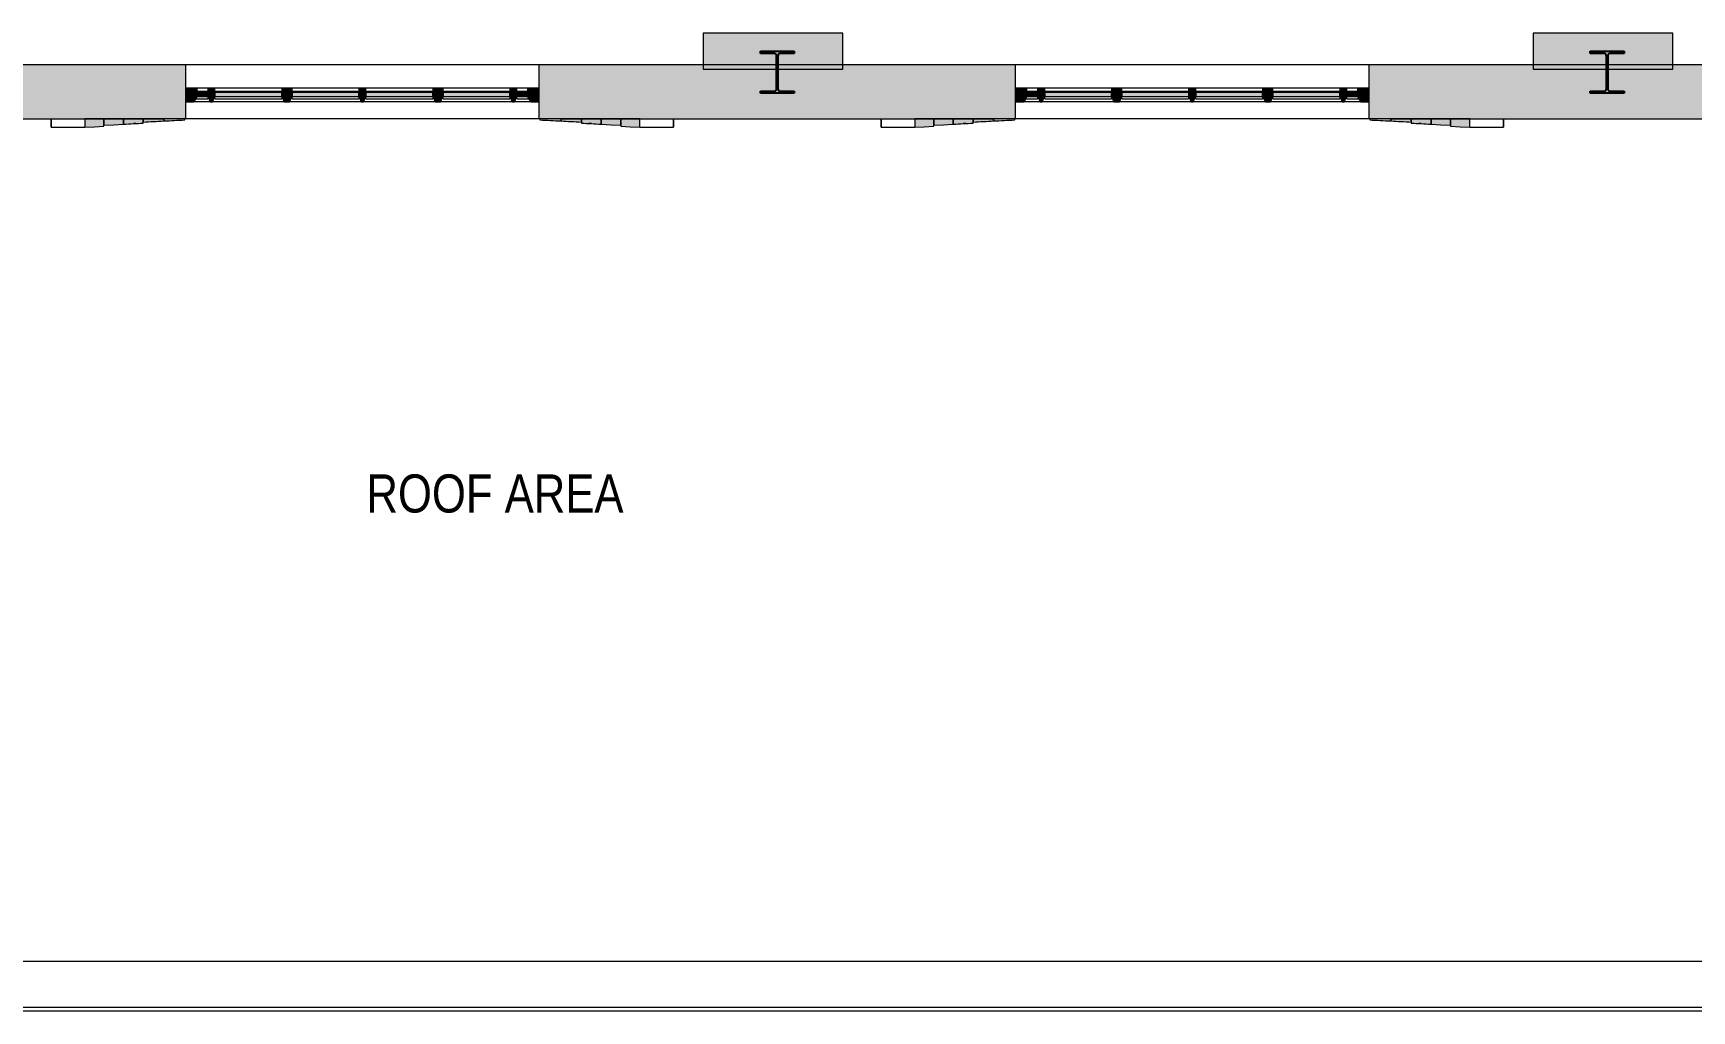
# Model space of a CAD drawing. Header units: inches. Extents: x -3598 to -1628, y -3458 to -206.
# Drawn here: x -2396.1 to -2004.4, y -1172.4 to -941.4 of the extents above; entities that cross this region are included whole.
import ezdxf

# ---------------------------------------------------------------- set-up
doc = ezdxf.new("R2010")
doc.units = ezdxf.units.IN
doc.header["$MEASUREMENT"] = 0
for name, color, linetype, lineweight in [('A-AREA-IDEN', 2, 'Continuous', 9), ('A-GLAZ-CURT', 52, 'Continuous', 13), ('A-GLAZ-CWMG', 51, 'Continuous', 13), ('A-WALL', 113, 'Continuous', 13), ('A-WALL-PATT', 111, 'Continuous', 13), ('I-WALL', 2, 'Continuous', 13), ('S-COLS', 52, 'Continuous', 13)]:
    doc.layers.add(name, color=color, linetype=linetype, lineweight=lineweight)
doc.styles.add('Arial Narrow', font='ARIALN.TTF', dxfattribs={"height": 9})

# ---------------------------------------------------------------- blocks, each defined once
blk = doc.blocks.new('_STL - Column - W Shape - 2017v1 - W10x39-1573222-MEZZANINE - CAD')
at = {"layer": 'S-COLS'}
blk.add_hatch(color=130, dxfattribs=at).paths.add_polyline_path([(-4, -4.96), (3.99, -4.96), (3.99, -4.43), (0.66, -4.43), (0.31, -4.28), (0.16, -3.93), (0.16, 3.93), (0.31, 4.28), (0.66, 4.43), (3.99, 4.43), (3.99, 4.96), (-4, 4.96), (-4, 4.43), (-0.66, 4.43), (-0.31, 4.28), (-0.16, 3.93), (-0.16, -3.93), (-0.31, -4.28), (-0.66, -4.43), (-4, -4.43)], flags=0)
at = {"layer": 'S-COLS', "color": 253, "lineweight": 25}
for p, q in [((-4, 4.96), (3.99, 4.96)), ((-4, 4.43), (-4, 4.96)), ((-0.66, 4.43), (-4, 4.43)), ((-0.16, -3.93), (-0.16, 3.93)), ((0.16, 3.93), (0.16, -3.93)), ((3.99, 4.43), (0.66, 4.43)), ((3.99, 4.96), (3.99, 4.43)), ((-4, -4.96), (-4, -4.43)), ((-4, -4.43), (-0.66, -4.43)), ((3.99, -4.96), (-4, -4.96)), ((0.66, -4.43), (3.99, -4.43)), ((3.99, -4.43), (3.99, -4.96))]:
    blk.add_line(p, q, dxfattribs=at)
for centre, start, end in [((-0.66, 3.93), 360, 90), ((0.66, 3.93), 90, 180), ((-0.66, -3.93), 270, 360), ((0.66, -3.93), 180, 270)]:
    blk.add_arc(centre, 0.5, start, end, dxfattribs=at)
blk = doc.blocks.new('15830016-STRUCT_MARTINEZ-MOORE_CENTRAL_v2018_rvt-1-MEZZANINE - CAD')
at = {"color": 250, "lineweight": 13}
for p in [(-2220.4, -950.64), (-2024.4, -950.64)]:
    blk.add_blockref('_STL - Column - W Shape - 2017v1 - W10x39-1573222-MEZZANINE - CAD', p, dxfattribs=at)
blk = doc.blocks.new('System Panel - Winco Glass-383651-MEZZANINE - CAD')
at = {"layer": 'A-GLAZ-CURT', "lineweight": 9}
blk.add_hatch(color=90, dxfattribs=at).paths.add_polyline_path([(4.72, 0), (4.72, 1), (2.2, 1), (2.2, 0)], flags=0)
at = {"layer": 'A-GLAZ-CURT', "lineweight": 20}
for p, q in [((4.72, 1), (2.2, 1)), ((2.2, 1), (2.2, 0)), ((2.2, 0), (4.72, 0)), ((4.72, 0), (4.72, 1))]:
    blk.add_line(p, q, dxfattribs=at)
blk = doc.blocks.new('System Panel - Winco Glass-383652-MEZZANINE - CAD')
at = {"layer": 'A-GLAZ-CURT', "lineweight": 9}
blk.add_hatch(color=90, dxfattribs=at).paths.add_polyline_path([(7.89, 0), (7.89, 1), (-7.89, 1), (-7.89, 0), (6.4, 0)], flags=0)
at = {"layer": 'A-GLAZ-CURT', "lineweight": 20}
for p, q in [((7.89, 1), (-7.89, 1)), ((-7.89, 1), (-7.89, 0)), ((-7.89, 0), (7.89, 0)), ((7.89, 0), (7.89, 1))]:
    blk.add_line(p, q, dxfattribs=at)
blk = doc.blocks.new('System Panel - Winco Glass-383653-MEZZANINE - CAD')
at = {"layer": 'A-GLAZ-CURT', "lineweight": 9}
blk.add_hatch(color=90, dxfattribs=at).paths.add_polyline_path([(7.89, 0), (7.89, 1), (-7.89, 1), (-7.89, 0)], flags=0)
at = {"layer": 'A-GLAZ-CURT', "lineweight": 20}
for p, q in [((7.89, 1), (-7.89, 1)), ((-7.89, 1), (-7.89, 0)), ((7.89, 0), (7.89, 1)), ((-7.89, 0), (7.89, 0))]:
    blk.add_line(p, q, dxfattribs=at)
blk = doc.blocks.new('System Panel - Winco Glass-383654-MEZZANINE - CAD')
at = {"layer": 'A-GLAZ-CURT', "lineweight": 9}
blk.add_hatch(color=90, dxfattribs=at).paths.add_polyline_path([(-7.89, 0), (7.89, 0), (7.89, 1), (-7.89, 1)], flags=0)
at = {"layer": 'A-GLAZ-CURT', "lineweight": 20}
for p, q in [((7.89, 1), (-7.89, 1)), ((-7.89, 1), (-7.89, 0)), ((-7.89, 0), (7.89, 0)), ((7.89, 0), (7.89, 1))]:
    blk.add_line(p, q, dxfattribs=at)
blk = doc.blocks.new('System Panel - Winco Glass-383655-MEZZANINE - CAD')
at = {"layer": 'A-GLAZ-CURT', "lineweight": 9}
blk.add_hatch(color=90, dxfattribs=at).paths.add_polyline_path([(7.89, 0), (7.89, 1), (-7.89, 1), (-7.89, 0)], flags=0)
at = {"layer": 'A-GLAZ-CURT', "lineweight": 20}
for p, q in [((7.89, 1), (-7.89, 1)), ((-7.89, 1), (-7.89, 0)), ((-7.89, 0), (7.89, 0)), ((7.89, 0), (7.89, 1))]:
    blk.add_line(p, q, dxfattribs=at)
blk = doc.blocks.new('System Panel - Winco Glass-383656-MEZZANINE - CAD')
at = {"layer": 'A-GLAZ-CURT', "lineweight": 9}
blk.add_hatch(color=90, dxfattribs=at).paths.add_polyline_path([(-2.2, 0), (-2.2, 1), (-4.72, 1), (-4.72, 0)], flags=0)
at = {"layer": 'A-GLAZ-CURT', "lineweight": 20}
for p, q in [((-2.2, 1), (-4.72, 1)), ((-4.72, 1), (-4.72, 0)), ((-4.72, 0), (-2.2, 0)), ((-2.2, 0), (-2.2, 1))]:
    blk.add_line(p, q, dxfattribs=at)
blk = doc.blocks.new('Rectangular Mullion - Winco Accent Full_Left-Large-383657-MEZZANINE - CAD')
at = {"layer": 'A-GLAZ-CWMG', "lineweight": 9}
blk.add_hatch(color=90, dxfattribs=at).paths.add_polyline_path([(-2080.98, -957.64), (-2080.68, -957.64), (-2080.68, -954.39), (-2083.36, -954.39), (-2083.36, -956.39), (-2082.6, -957.64)], flags=0)
at = {"layer": 'A-GLAZ-CWMG', "lineweight": 20}
for p, q in [((-2080.68, -954.39), (-2083.36, -954.39)), ((-2083.36, -954.39), (-2083.36, -956.39)), ((-2080.68, -957.64), (-2080.68, -954.39)), ((-2082.6, -957.64), (-2080.68, -957.64))]:
    blk.add_line(p, q, dxfattribs=at)
blk.add_arc((-2427.88, -1168.09), 404.36, 31.3622, 31.5698, dxfattribs=at)
blk = doc.blocks.new('Rectangular Mullion - Winco Accent Full_Left-Large-383662-MEZZANINE - CAD')
at = {"layer": 'A-GLAZ-CWMG', "lineweight": 9}
blk.add_hatch(color=90, dxfattribs=at).paths.add_polyline_path([(-2162.19, -957.64), (-2161.43, -956.39), (-2161.43, -954.39), (-2164.11, -954.39), (-2164.11, -957.64)], flags=0)
at = {"layer": 'A-GLAZ-CWMG', "lineweight": 20}
for p, q in [((-2161.43, -954.39), (-2164.11, -954.39)), ((-2164.11, -954.39), (-2164.11, -957.64)), ((-2161.43, -956.39), (-2161.43, -954.39)), ((-2164.11, -957.64), (-2162.19, -957.64))]:
    blk.add_line(p, q, dxfattribs=at)
blk.add_arc((-1816.91, -1168.09), 404.36, 148.4302, 148.6378, dxfattribs=at)
blk = doc.blocks.new('Rectangular Mullion - Winco Accent Full_Right-Large-383666-MEZZANINE - CAD')
at = {"layer": 'A-GLAZ-CWMG', "lineweight": 9}
for p, q in [((-2087.57, -954.39), (-2103.34, -954.39)), ((-2086.99, -957.64), (-2103.93, -957.64))]:
    blk.add_line(p, q, dxfattribs=at)
blk = doc.blocks.new('Rectangular Mullion - Winco Accent Full_Right-Large-383668-MEZZANINE - CAD')
at = {"layer": 'A-GLAZ-CWMG', "lineweight": 9}
for p, q in [((-2083.36, -954.39), (-2085.89, -954.39)), ((-2082.6, -957.64), (-2086.47, -957.64))]:
    blk.add_line(p, q, dxfattribs=at)
blk = doc.blocks.new('Rectangular Mullion - Winco Accent Full_Right-Large-V11-MEZZANINE - CAD')
at = {"layer": 'A-GLAZ-CWMG', "lineweight": 9}
for p, q in [((-2141.45, -954.39), (-2157.22, -954.39)), ((-2140.86, -957.64), (-2157.8, -957.64))]:
    blk.add_line(p, q, dxfattribs=at)
blk = doc.blocks.new('Rectangular Mullion - Winco Accent Full_Right-Large-383670-MEZZANINE - CAD')
at = {"layer": 'A-GLAZ-CWMG', "lineweight": 9}
for p, q in [((-2158.91, -954.39), (-2161.43, -954.39)), ((-2158.32, -957.64), (-2162.19, -957.64))]:
    blk.add_line(p, q, dxfattribs=at)
blk = doc.blocks.new('Rectangular Mullion - Winco Accent Full-383671-MEZZANINE - CAD')
at = {"layer": 'A-GLAZ-CWMG', "lineweight": 9}
blk.add_hatch(color=90, dxfattribs=at).paths.add_polyline_path([(0.26, 1.25), (0.84, 0), (0.84, -2), (-0.84, -2), (-0.84, 0), (-0.26, 1.25)], flags=0)
at = {"layer": 'A-GLAZ-CWMG', "lineweight": 20}
for p, q in [((-0.84, 0), (-0.26, 1.25)), ((-0.84, -2), (-0.84, 0)), ((-0.26, 1.25), (0.26, 1.25)), ((0.26, 1.25), (0.84, 0)), ((0.84, 0), (0.84, -2)), ((0.84, -2), (-0.84, -2))]:
    blk.add_line(p, q, dxfattribs=at)
blk = doc.blocks.new('Rectangular Mullion - Winco Accent Full-Large-383673-MEZZANINE - CAD')
at = {"layer": 'A-GLAZ-CWMG', "lineweight": 9}
blk.add_hatch(color=90, dxfattribs=at).paths.add_polyline_path([(0.64, 1.25), (1.22, 0), (1.22, -2), (-1.22, -2), (-1.22, 0), (-0.64, 1.25)], flags=0)
at = {"layer": 'A-GLAZ-CWMG', "lineweight": 20}
for p, q in [((-1.22, 0), (-0.64, 1.25)), ((-1.22, -2), (-1.22, 0)), ((-0.64, 1.25), (0.64, 1.25)), ((0.64, 1.25), (1.22, 0)), ((1.22, 0), (1.22, -2)), ((1.22, -2), (-1.22, -2))]:
    blk.add_line(p, q, dxfattribs=at)
blk = doc.blocks.new('Rectangular Mullion - Winco Accent Full-Large-383676-MEZZANINE - CAD')
at = {"layer": 'A-GLAZ-CWMG', "lineweight": 9}
blk.add_hatch(color=90, dxfattribs=at).paths.add_polyline_path([(0.64, 1.25), (1.22, 0), (1.22, -2), (-1.22, -2), (-1.22, 0), (-0.64, 1.25)], flags=0)
at = {"layer": 'A-GLAZ-CWMG', "lineweight": 20}
for p, q in [((-1.22, 0), (-0.64, 1.25)), ((-1.22, -2), (-1.22, 0)), ((-0.64, 1.25), (0.64, 1.25)), ((0.64, 1.25), (1.22, 0)), ((1.22, 0), (1.22, -2)), ((1.22, -2), (-1.22, -2))]:
    blk.add_line(p, q, dxfattribs=at)
blk = doc.blocks.new('Rectangular Mullion - Winco Accent Full-383677-MEZZANINE - CAD')
at = {"layer": 'A-GLAZ-CWMG', "lineweight": 9}
blk.add_hatch(color=90, dxfattribs=at).paths.add_polyline_path([(0.26, 1.25), (0.84, 0), (0.84, -2), (-0.84, -2), (-0.84, 0), (-0.26, 1.25)], flags=0)
at = {"layer": 'A-GLAZ-CWMG', "lineweight": 20}
for p, q in [((-0.84, 0), (-0.26, 1.25)), ((-0.84, -2), (-0.84, 0)), ((-0.26, 1.25), (0.26, 1.25)), ((0.26, 1.25), (0.84, 0)), ((0.84, 0), (0.84, -2)), ((0.84, -2), (-0.84, -2))]:
    blk.add_line(p, q, dxfattribs=at)
blk = doc.blocks.new('Rectangular Mullion - Winco Accent Full_Left-Large-V12-MEZZANINE - CAD')
at = {"layer": 'A-GLAZ-CWMG', "lineweight": 9}
blk.add_hatch(color=90, dxfattribs=at).paths.add_polyline_path([(-2276.68, -957.64), (-2276.68, -954.39), (-2279.36, -954.39), (-2279.36, -956.39), (-2278.6, -957.64)], flags=0)
at = {"layer": 'A-GLAZ-CWMG', "lineweight": 20}
for p, q in [((-2276.68, -954.39), (-2279.36, -954.39)), ((-2279.36, -954.39), (-2279.36, -956.39)), ((-2276.68, -957.64), (-2276.68, -954.39)), ((-2278.6, -957.64), (-2276.68, -957.64))]:
    blk.add_line(p, q, dxfattribs=at)
blk.add_arc((-2623.88, -1168.09), 404.36, 31.3622, 31.5698, dxfattribs=at)
blk = doc.blocks.new('Rectangular Mullion - Winco Accent Full_Left-Large-V13-MEZZANINE - CAD')
at = {"layer": 'A-GLAZ-CWMG', "lineweight": 9}
blk.add_hatch(color=90, dxfattribs=at).paths.add_polyline_path([(-2359.77, -957.64), (-2358.19, -957.64), (-2357.43, -956.39), (-2357.43, -954.39), (-2360.11, -954.39), (-2360.11, -957.64)], flags=0)
at = {"layer": 'A-GLAZ-CWMG', "lineweight": 20}
for p, q in [((-2357.43, -954.39), (-2360.11, -954.39)), ((-2360.11, -954.39), (-2360.11, -957.64)), ((-2357.43, -956.39), (-2357.43, -954.39)), ((-2360.11, -957.64), (-2358.19, -957.64))]:
    blk.add_line(p, q, dxfattribs=at)
blk.add_arc((-2012.91, -1168.09), 404.36, 148.4302, 148.6378, dxfattribs=at)
blk = doc.blocks.new('Rectangular Mullion - Winco Accent Full-383678-MEZZANINE - CAD')
at = {"layer": 'A-GLAZ-CWMG', "lineweight": 9}
blk.add_hatch(color=90, dxfattribs=at).paths.add_polyline_path([(0.26, 1.25), (0.84, 0), (0.84, -2), (-0.84, -2), (-0.84, 0), (-0.26, 1.25)], flags=0)
at = {"layer": 'A-GLAZ-CWMG', "lineweight": 20}
for p, q in [((-0.84, 0), (-0.26, 1.25)), ((-0.84, -2), (-0.84, 0)), ((-0.26, 1.25), (0.26, 1.25)), ((0.26, 1.25), (0.84, 0)), ((0.84, 0), (0.84, -2)), ((0.84, -2), (-0.84, -2))]:
    blk.add_line(p, q, dxfattribs=at)
blk = doc.blocks.new('mez11 - mez1-511783-MEZZANINE - CAD')
at = {"layer": 'A-WALL', "lineweight": 20}
for p, q in [((-1641.65, -1171.64), (-2853.02, -1171.64)), ((-2853.02, -1172.39), (-1640.9, -1172.39))]:
    blk.add_line(p, q, dxfattribs=at)
blk = doc.blocks.new('ws119 - ws1-511837-MEZZANINE - CAD')
at = {"layer": 'A-WALL', "lineweight": 20}
h = blk.add_hatch(color=10, dxfattribs=at)
h.paths.add_polyline_path([(-2056.85, -963.64), (-2056.85, -961.64), (-2061.37, -961.64), (-2061.37, -963.39), (-2059.11, -963.52)], flags=0)
h.paths.add_polyline_path([(-2187.94, -963.64), (-2183.43, -963.39), (-2183.43, -961.64), (-2187.94, -961.64)], flags=0)
h = blk.add_hatch(color=10, dxfattribs=at)
h.paths.add_polyline_path([(-2061.37, -963.14), (-2061.37, -961.64), (-2065.96, -961.64), (-2065.96, -962.89), (-2063.67, -963.02)], flags=0)
h.paths.add_polyline_path([(-2183.43, -963.14), (-2178.83, -962.89), (-2178.83, -961.64), (-2183.43, -961.64)], flags=0)
h = blk.add_hatch(color=10, dxfattribs=at)
h.paths.add_polyline_path([(-2065.96, -962.89), (-2065.96, -961.64), (-2070.66, -961.64), (-2070.66, -962.64), (-2068.31, -962.76)], flags=0)
h.paths.add_polyline_path([(-2178.83, -962.89), (-2174.13, -962.64), (-2174.13, -961.64), (-2178.83, -961.64)], flags=0)
h = blk.add_hatch(color=10, dxfattribs=at)
h.paths.add_polyline_path([(-2070.66, -962.39), (-2070.66, -961.64), (-2075.48, -961.64), (-2075.48, -962.14), (-2073.07, -962.26)], flags=0)
h.paths.add_polyline_path([(-2174.13, -962.39), (-2169.31, -962.14), (-2169.31, -961.64), (-2174.13, -961.64)], flags=0)
h = blk.add_hatch(color=10, dxfattribs=at)
h.paths.add_polyline_path([(-2075.48, -962.14), (-2075.48, -961.64), (-2080.48, -961.64), (-2080.48, -961.89), (-2077.98, -962.01)], flags=0)
h.paths.add_polyline_path([(-2169.31, -962.14), (-2164.31, -961.89), (-2164.31, -961.64), (-2169.31, -961.64)], flags=0)
for p, q in [((-2195.9, -962.77), (-2195.9, -961.64)), ((-2195.9, -961.64), (-2195.9, -963.64)), ((-2195.9, -963.64), (-2195.9, -961.64)), ((-2195.9, -963.64), (-2187.94, -963.64)), ((-2183.43, -961.64), (-2187.94, -961.64)), ((-2187.94, -961.64), (-2187.94, -963.64)), ((-2183.43, -963.14), (-2183.43, -961.64)), ((-2178.83, -961.64), (-2183.43, -961.64)), ((-2183.43, -961.64), (-2183.43, -963.14)), ((-2183.43, -963.39), (-2183.43, -963.14)), ((-2178.83, -962.89), (-2178.83, -961.64)), ((-2174.13, -961.64), (-2178.83, -961.64)), ((-2178.83, -961.64), (-2178.83, -962.89)), ((-2175.9, -962.77), (-2176.48, -962.77)), ((-2174.13, -962.64), (-2174.13, -961.64)), ((-2169.31, -961.64), (-2174.13, -961.64)), ((-2174.13, -961.64), (-2174.13, -962.39)), ((-2169.31, -962.14), (-2169.31, -961.64)), ((-2164.31, -961.64), (-2169.31, -961.64)), ((-2169.31, -961.64), (-2169.31, -962.14)), ((-2164.31, -961.89), (-2164.31, -961.64)), ((-2080.48, -961.64), (-2080.48, -961.89)), ((-2075.48, -961.64), (-2080.48, -961.64)), ((-2075.48, -961.64), (-2075.48, -962.14)), ((-2070.66, -961.64), (-2075.48, -961.64)), ((-2075.48, -962.14), (-2075.48, -961.64)), ((-2070.66, -961.64), (-2070.66, -962.64)), ((-2065.96, -961.64), (-2070.66, -961.64)), ((-2070.66, -962.39), (-2070.66, -961.64)), ((-2068.31, -962.77), (-2068.9, -962.77)), ((-2065.96, -961.64), (-2065.96, -962.89)), ((-2061.37, -961.64), (-2065.96, -961.64)), ((-2065.96, -962.89), (-2065.96, -961.64)), ((-2061.37, -961.64), (-2061.37, -963.14)), ((-2056.85, -961.64), (-2061.37, -961.64)), ((-2061.37, -963.14), (-2061.37, -961.64)), ((-2061.37, -963.14), (-2061.37, -963.39)), ((-2056.85, -963.64), (-2056.85, -961.64)), ((-2056.85, -963.64), (-2048.9, -963.64)), ((-2048.9, -961.64), (-2048.9, -962.77)), ((-2048.9, -963.64), (-2048.9, -961.64)), ((-2048.9, -961.64), (-2048.9, -963.64))]:
    blk.add_line(p, q, dxfattribs=at)
at = {"layer": 'A-WALL', "lineweight": 20, "flags": 128}
for points in [[(-2187.94, -963.64), (-2185.68, -963.52), (-2183.43, -963.39)], [(-2183.43, -963.14), (-2181.13, -963.02), (-2178.83, -962.89)], [(-2065.96, -962.89), (-2063.67, -963.02), (-2061.37, -963.14)], [(-2061.37, -963.39), (-2059.11, -963.52), (-2056.85, -963.64)]]:
    blk.add_lwpolyline(points, dxfattribs=at)
at = {"layer": 'A-WALL', "lineweight": 20}
for points in [[(-2178.83, -962.89), (-2178.04, -962.85), (-2176.48, -962.76), (-2174.91, -962.68), (-2174.13, -962.64)], [(-2174.13, -962.39), (-2173.33, -962.35), (-2171.72, -962.26), (-2170.11, -962.18), (-2169.31, -962.14)], [(-2169.31, -962.14), (-2168.47, -962.1), (-2166.81, -962.01), (-2165.14, -961.93), (-2164.31, -961.89)], [(-2080.48, -961.89), (-2079.65, -961.93), (-2077.99, -962.01), (-2076.32, -962.1), (-2075.48, -962.14)], [(-2075.48, -962.14), (-2074.68, -962.18), (-2073.07, -962.26), (-2071.46, -962.35), (-2070.66, -962.39)], [(-2070.66, -962.64), (-2069.88, -962.68), (-2068.31, -962.76), (-2066.75, -962.85), (-2065.96, -962.89)]]:
    blk.add_open_spline(points, degree=3, dxfattribs=at)
blk = doc.blocks.new('ws120 - ws1-511944-MEZZANINE - CAD')
at = {"layer": 'A-WALL', "lineweight": 20}
h = blk.add_hatch(color=10, dxfattribs=at)
h.paths.add_polyline_path([(-2252.85, -963.64), (-2252.85, -961.64), (-2257.37, -961.64), (-2257.37, -963.39), (-2255.11, -963.52)], flags=0)
h.paths.add_polyline_path([(-2383.94, -963.64), (-2379.43, -963.39), (-2379.43, -961.64), (-2383.94, -961.64)], flags=0)
h = blk.add_hatch(color=10, dxfattribs=at)
h.paths.add_polyline_path([(-2257.37, -963.14), (-2257.37, -961.64), (-2261.96, -961.64), (-2261.96, -962.89), (-2259.67, -963.02)], flags=0)
h.paths.add_polyline_path([(-2379.43, -963.14), (-2374.83, -962.89), (-2374.83, -961.64), (-2379.43, -961.64)], flags=0)
h = blk.add_hatch(color=10, dxfattribs=at)
h.paths.add_polyline_path([(-2261.96, -962.89), (-2261.96, -961.64), (-2266.66, -961.64), (-2266.66, -962.64), (-2264.31, -962.76)], flags=0)
h.paths.add_polyline_path([(-2374.83, -962.89), (-2370.13, -962.64), (-2370.13, -961.64), (-2374.83, -961.64)], flags=0)
h = blk.add_hatch(color=10, dxfattribs=at)
h.paths.add_polyline_path([(-2266.66, -962.39), (-2266.66, -961.64), (-2271.48, -961.64), (-2271.48, -962.14), (-2266.84, -962.38)], flags=0)
h.paths.add_polyline_path([(-2370.13, -962.39), (-2365.31, -962.14), (-2365.31, -961.64), (-2370.13, -961.64)], flags=0)
h = blk.add_hatch(color=10, dxfattribs=at)
h.paths.add_polyline_path([(-2271.48, -962.14), (-2271.48, -961.64), (-2276.48, -961.64), (-2276.48, -961.89), (-2273.98, -962.01)], flags=0)
h.paths.add_polyline_path([(-2365.31, -962.14), (-2360.31, -961.89), (-2360.31, -961.64), (-2365.31, -961.64)], flags=0)
for p, q in [((-2391.9, -962.77), (-2391.9, -961.64)), ((-2391.9, -961.64), (-2391.9, -963.64)), ((-2391.9, -963.64), (-2391.9, -961.64)), ((-2391.9, -963.64), (-2383.94, -963.64)), ((-2379.43, -961.64), (-2383.94, -961.64)), ((-2383.94, -961.64), (-2383.94, -963.64)), ((-2379.43, -963.14), (-2379.43, -961.64)), ((-2374.83, -961.64), (-2379.43, -961.64)), ((-2379.43, -961.64), (-2379.43, -963.14)), ((-2379.43, -963.39), (-2379.43, -963.14)), ((-2374.83, -962.89), (-2374.83, -961.64)), ((-2370.13, -961.64), (-2374.83, -961.64)), ((-2374.83, -961.64), (-2374.83, -962.89)), ((-2371.9, -962.77), (-2372.48, -962.77)), ((-2370.13, -962.64), (-2370.13, -961.64)), ((-2365.31, -961.64), (-2370.13, -961.64)), ((-2370.13, -961.64), (-2370.13, -962.39)), ((-2365.31, -962.14), (-2365.31, -961.64)), ((-2360.31, -961.64), (-2365.31, -961.64)), ((-2365.31, -961.64), (-2365.31, -962.14)), ((-2360.31, -961.89), (-2360.31, -961.64)), ((-2276.48, -961.64), (-2276.48, -961.89)), ((-2271.48, -961.64), (-2276.48, -961.64)), ((-2271.48, -961.64), (-2271.48, -962.14)), ((-2266.66, -961.64), (-2271.48, -961.64)), ((-2271.48, -962.14), (-2271.48, -961.64)), ((-2266.66, -961.64), (-2266.66, -962.64)), ((-2261.96, -961.64), (-2266.66, -961.64)), ((-2266.66, -962.39), (-2266.66, -961.64)), ((-2264.31, -962.77), (-2264.9, -962.77)), ((-2261.96, -961.64), (-2261.96, -962.89)), ((-2257.37, -961.64), (-2261.96, -961.64)), ((-2261.96, -962.89), (-2261.96, -961.64)), ((-2257.37, -961.64), (-2257.37, -963.14)), ((-2252.85, -961.64), (-2257.37, -961.64)), ((-2257.37, -963.14), (-2257.37, -961.64)), ((-2257.37, -963.14), (-2257.37, -963.39)), ((-2252.85, -963.64), (-2252.85, -961.64)), ((-2252.85, -963.64), (-2244.9, -963.64)), ((-2244.9, -961.64), (-2244.9, -962.77)), ((-2244.9, -963.64), (-2244.9, -961.64)), ((-2244.9, -961.64), (-2244.9, -963.64))]:
    blk.add_line(p, q, dxfattribs=at)
at = {"layer": 'A-WALL', "lineweight": 20, "flags": 128}
for points in [[(-2383.94, -963.64), (-2381.68, -963.52), (-2379.43, -963.39)], [(-2379.43, -963.14), (-2377.13, -963.02), (-2374.83, -962.89)], [(-2261.96, -962.89), (-2259.67, -963.02), (-2257.37, -963.14)], [(-2257.37, -963.39), (-2255.11, -963.52), (-2252.85, -963.64)]]:
    blk.add_lwpolyline(points, dxfattribs=at)
at = {"layer": 'A-WALL', "lineweight": 20}
for points in [[(-2374.83, -962.89), (-2374.04, -962.85), (-2372.48, -962.76), (-2370.91, -962.68), (-2370.13, -962.64)], [(-2370.13, -962.39), (-2369.33, -962.35), (-2367.72, -962.26), (-2366.11, -962.18), (-2365.31, -962.14)], [(-2365.31, -962.14), (-2364.47, -962.1), (-2362.81, -962.01), (-2361.14, -961.93), (-2360.31, -961.89)], [(-2276.48, -961.89), (-2275.65, -961.93), (-2273.99, -962.01), (-2272.32, -962.1), (-2271.48, -962.14)], [(-2271.48, -962.14), (-2270.68, -962.18), (-2269.07, -962.26), (-2267.46, -962.35), (-2266.66, -962.39)], [(-2266.66, -962.64), (-2265.88, -962.68), (-2264.31, -962.76), (-2262.75, -962.85), (-2261.96, -962.89)]]:
    blk.add_open_spline(points, degree=3, dxfattribs=at)
blk = doc.blocks.new('Rectangular Mullion - Winco Accent Half-384186-MEZZANINE - CAD')
at = {"layer": 'A-GLAZ-CWMG', "lineweight": 9}
for p, q in [((-2087.57, -955.14), (-2103.34, -955.14)), ((-2103.34, -956.89), (-2103.34, -956.39)), ((-2103.34, -956.89), (-2087.57, -956.89)), ((-2087.57, -956.39), (-2087.57, -956.89))]:
    blk.add_line(p, q, dxfattribs=at)
blk = doc.blocks.new('Rectangular Mullion - Winco Accent Half-384187-MEZZANINE - CAD')
at = {"layer": 'A-GLAZ-CWMG', "lineweight": 9}
for p, q in [((-2083.36, -955.14), (-2085.89, -955.14)), ((-2085.89, -956.89), (-2085.89, -956.39)), ((-2085.89, -956.89), (-2083.06, -956.89))]:
    blk.add_line(p, q, dxfattribs=at)
blk = doc.blocks.new('Rectangular Mullion - Winco Accent Half-384188-MEZZANINE - CAD')
at = {"layer": 'A-GLAZ-CWMG', "lineweight": 9}
for p, q in [((-2158.91, -955.14), (-2161.43, -955.14)), ((-2161.73, -956.89), (-2158.91, -956.89)), ((-2158.91, -956.39), (-2158.91, -956.89))]:
    blk.add_line(p, q, dxfattribs=at)
blk = doc.blocks.new('Rectangular Mullion - Winco Accent Full-3387202-MEZZANINE - CAD')
at = {"layer": 'A-GLAZ-CWMG', "lineweight": 9}
blk.add_hatch(color=90, dxfattribs=at).paths.add_polyline_path([(0.26, 1.25), (0.84, 0), (0.84, -2), (-0.84, -2), (-0.84, 0), (-0.26, 1.25)], flags=0)
at = {"layer": 'A-GLAZ-CWMG', "lineweight": 20}
for p, q in [((-0.84, 0), (-0.26, 1.25)), ((-0.84, -2), (-0.84, 0)), ((-0.26, 1.25), (0.26, 1.25)), ((0.26, 1.25), (0.84, 0)), ((0.84, 0), (0.84, -2)), ((0.84, -2), (-0.84, -2))]:
    blk.add_line(p, q, dxfattribs=at)

msp = doc.modelspace()

# ---------------------------------------------------------------- hatches: boundary and pattern name
at = {"layer": 'A-WALL-PATT', "lineweight": 20}
for points in [[(-2237.9, -949.89), (-2220.56, -949.89), (-2220.56, -946.71), (-2220.7, -946.36), (-2221.06, -946.21), (-2224.39, -946.21), (-2224.39, -945.68), (-2216.4, -945.68), (-2216.4, -946.21), (-2219.74, -946.21), (-2220.09, -946.36), (-2220.24, -946.71), (-2220.24, -949.89), (-2204.9, -949.89), (-2204.9, -941.39), (-2237.9, -941.39)], [(-2041.9, -949.89), (-2024.56, -949.89), (-2024.56, -946.71), (-2024.7, -946.36), (-2025.06, -946.21), (-2028.39, -946.21), (-2028.39, -945.68), (-2020.4, -945.68), (-2020.4, -946.21), (-2023.74, -946.21), (-2024.09, -946.36), (-2024.24, -946.71), (-2024.24, -949.89), (-2008.9, -949.89), (-2008.9, -941.39), (-2041.9, -941.39), (-2041.9, -946.21)]]:
    msp.add_hatch(color=10, dxfattribs=at).paths.add_polyline_path(points, flags=0)
h = msp.add_hatch(color=10, dxfattribs=at)
h.paths.add_polyline_path([(-3133.52, -961.64), (-3075.28, -961.64), (-3075.28, -950.42), (-3053.28, -950.42), (-3053.28, -961.64), (-2752.11, -961.64), (-2752.11, -948.77), (-2808.24, -948.77), (-2808.24, -954.57), (-2808.09, -954.92), (-2807.74, -955.07), (-2804.4, -955.07), (-2804.4, -955.6), (-2812.39, -955.6), (-2812.39, -955.07), (-2809.06, -955.07), (-2808.7, -954.92), (-2808.56, -954.57), (-2808.56, -948.77), (-3004.24, -948.77), (-3004.24, -954.57), (-3004.06, -954.94), (-3003.74, -955.07), (-3000.4, -955.11), (-3000.4, -955.6), (-3008.39, -955.6), (-3008.39, -955.07), (-3005.06, -955.07), (-3004.69, -954.91), (-3004.56, -954.57), (-3004.56, -948.77), (-3133.52, -948.77)], flags=0)
h.paths.add_polyline_path([(-1647.27, -961.64), (-1647.27, -948.77), (-1828.24, -948.77), (-1828.24, -954.57), (-1828.09, -954.92), (-1827.74, -955.07), (-1824.4, -955.07), (-1824.4, -955.6), (-1832.39, -955.6), (-1832.39, -955.07), (-1829.06, -955.07), (-1828.7, -954.92), (-1828.56, -954.57), (-1828.56, -948.77), (-1884.68, -948.77), (-1884.68, -961.64), (-1678.29, -961.64)], flags=0)
h.paths.add_polyline_path([(-2576.61, -961.64), (-2556.11, -961.64), (-2556.11, -948.77), (-2612.24, -948.77), (-2612.24, -954.57), (-2612.09, -954.92), (-2611.74, -955.07), (-2608.4, -955.07), (-2608.4, -955.6), (-2616.39, -955.6), (-2616.39, -955.07), (-2613.06, -955.07), (-2612.7, -954.92), (-2612.56, -954.57), (-2612.56, -948.77), (-2668.68, -948.77), (-2668.68, -961.64), (-2592.09, -961.64)], flags=0)
h.paths.add_polyline_path([(-2472.68, -961.64), (-2360.11, -961.64), (-2360.11, -948.77), (-2416.24, -948.77), (-2416.24, -954.57), (-2416.09, -954.92), (-2415.74, -955.07), (-2412.4, -955.07), (-2412.4, -955.6), (-2420.39, -955.6), (-2420.39, -955.07), (-2417.06, -955.07), (-2416.7, -954.92), (-2416.56, -954.57), (-2416.56, -948.77), (-2472.68, -948.77), (-2472.68, -953.38)], flags=0)
h.paths.add_polyline_path([(-2276.68, -961.64), (-2164.11, -961.64), (-2164.11, -948.77), (-2220.24, -948.77), (-2220.24, -954.57), (-2220.09, -954.92), (-2219.74, -955.07), (-2216.4, -955.07), (-2216.4, -955.6), (-2224.39, -955.6), (-2224.39, -955.07), (-2221.06, -955.07), (-2220.7, -954.92), (-2220.56, -954.57), (-2220.56, -948.77), (-2276.68, -948.77), (-2276.68, -953.38)], flags=0)
h.paths.add_polyline_path([(-1968.11, -961.64), (-1968.11, -948.77), (-2024.24, -948.77), (-2024.24, -954.57), (-2024.09, -954.92), (-2023.74, -955.07), (-2020.4, -955.07), (-2020.4, -955.6), (-2028.39, -955.6), (-2028.39, -955.07), (-2025.06, -955.07), (-2024.7, -954.92), (-2024.56, -954.57), (-2024.56, -948.77), (-2080.68, -948.77), (-2080.68, -961.64), (-1972.57, -961.64)], flags=0)

# ---------------------------------------------------------------- linework, layer by layer
at = {"layer": 'A-WALL', "lineweight": 20}
for p, q in [((-2399.9, -948.77), (-2220.56, -948.77)), ((-2360.11, -961.64), (-2360.11, -948.77)), ((-2276.68, -948.77), (-2276.68, -961.64)), ((-2220.24, -948.77), (-2024.56, -948.77)), ((-2164.11, -961.64), (-2164.11, -948.77)), ((-2080.68, -948.77), (-2080.68, -961.64)), ((-2024.24, -948.77), (-1828.56, -948.77)), ((-2448.85, -961.64), (-2383.94, -961.64)), ((-2383.94, -961.64), (-2379.43, -961.64)), ((-2379.43, -961.64), (-2370.13, -961.64)), ((-2370.13, -961.64), (-2365.31, -961.64)), ((-2271.48, -961.64), (-2365.31, -961.64)), ((-2271.48, -961.64), (-2266.66, -961.64)), ((-2266.66, -961.64), (-2257.37, -961.64)), ((-2257.37, -961.64), (-2252.85, -961.64)), ((-2252.85, -961.64), (-2187.94, -961.64)), ((-2187.94, -961.64), (-2183.43, -961.64)), ((-2183.43, -961.64), (-2174.13, -961.64)), ((-2174.13, -961.64), (-2169.31, -961.64)), ((-2075.48, -961.64), (-2169.31, -961.64)), ((-2075.48, -961.64), (-2070.66, -961.64)), ((-2070.66, -961.64), (-2061.37, -961.64)), ((-2061.37, -961.64), (-2056.85, -961.64)), ((-2056.85, -961.64), (-1991.94, -961.64)), ((-2863.4, -1160.64), (-1652.65, -1160.64)), ((-1641.65, -1171.64), (-2858.83, -1171.64))]:
    msp.add_line(p, q, dxfattribs=at)
at = {"layer": 'I-WALL', "lineweight": 20}
for p, q in [((-2204.9, -941.39), (-2237.9, -941.39)), ((-2237.9, -941.39), (-2237.9, -949.89)), ((-2204.9, -949.89), (-2204.9, -941.39)), ((-2008.9, -941.39), (-2041.9, -941.39)), ((-2041.9, -941.39), (-2041.9, -949.89)), ((-2008.9, -949.89), (-2008.9, -941.39)), ((-2237.9, -949.89), (-2220.56, -949.89)), ((-2220.24, -949.89), (-2204.9, -949.89)), ((-2041.9, -949.89), (-2024.56, -949.89)), ((-2024.24, -949.89), (-2008.9, -949.89))]:
    msp.add_line(p, q, dxfattribs=at)

# ---------------------------------------------------------------- block references
at = {"lineweight": 5}
msp.add_blockref('15830016-STRUCT_MARTINEZ-MOORE_CENTRAL_v2018_rvt-1-MEZZANINE - CAD', (0, 0), dxfattribs=at)
at = {"layer": 'A-GLAZ-CURT', "lineweight": 9}
for name, p in [('System Panel - Winco Glass-383651-MEZZANINE - CAD', (-2359.63, -956.39)), ('System Panel - Winco Glass-383652-MEZZANINE - CAD', (-2345.33, -956.39)), ('System Panel - Winco Glass-383653-MEZZANINE - CAD', (-2327.12, -956.39)), ('System Panel - Winco Glass-383654-MEZZANINE - CAD', (-2309.67, -956.39)), ('System Panel - Winco Glass-383655-MEZZANINE - CAD', (-2291.46, -956.39)), ('System Panel - Winco Glass-383656-MEZZANINE - CAD', (-2277.17, -956.39)), ('System Panel - Winco Glass-383651-MEZZANINE - CAD', (-2163.63, -956.39)), ('System Panel - Winco Glass-383652-MEZZANINE - CAD', (-2149.33, -956.39)), ('System Panel - Winco Glass-383653-MEZZANINE - CAD', (-2131.12, -956.39)), ('System Panel - Winco Glass-383654-MEZZANINE - CAD', (-2113.67, -956.39)), ('System Panel - Winco Glass-383655-MEZZANINE - CAD', (-2095.46, -956.39)), ('System Panel - Winco Glass-383656-MEZZANINE - CAD', (-2081.17, -956.39))]:
    msp.add_blockref(name, p, dxfattribs=at)
at = {"layer": 'A-GLAZ-CWMG', "lineweight": 9}
for name, p in [('Rectangular Mullion - Winco Accent Full_Left-Large-V13-MEZZANINE - CAD', (0, 0)), ('Rectangular Mullion - Winco Accent Full_Right-Large-383670-MEZZANINE - CAD', (-196, 0)), ('Rectangular Mullion - Winco Accent Half-384188-MEZZANINE - CAD', (-196, 0)), ('Rectangular Mullion - Winco Accent Full_Right-Large-V11-MEZZANINE - CAD', (-196, 0)), ('Rectangular Mullion - Winco Accent Half-384186-MEZZANINE - CAD', (-249.87, 0)), ('Rectangular Mullion - Winco Accent Full_Right-Large-383666-MEZZANINE - CAD', (-231.67, 0)), ('Rectangular Mullion - Winco Accent Half-384186-MEZZANINE - CAD', (-231.67, 0)), ('Rectangular Mullion - Winco Accent Full_Right-Large-V11-MEZZANINE - CAD', (-160.33, 0)), ('Rectangular Mullion - Winco Accent Half-384186-MEZZANINE - CAD', (-214.21, 0)), ('Rectangular Mullion - Winco Accent Full_Right-Large-383666-MEZZANINE - CAD', (-196, 0)), ('Rectangular Mullion - Winco Accent Half-384186-MEZZANINE - CAD', (-196, 0)), ('Rectangular Mullion - Winco Accent Full_Right-Large-383668-MEZZANINE - CAD', (-196, 0)), ('Rectangular Mullion - Winco Accent Half-384187-MEZZANINE - CAD', (-196, 0)), ('Rectangular Mullion - Winco Accent Full_Left-Large-V12-MEZZANINE - CAD', (0, 0)), ('Rectangular Mullion - Winco Accent Full_Left-Large-383662-MEZZANINE - CAD', (0, 0)), ('Rectangular Mullion - Winco Accent Full_Right-Large-383670-MEZZANINE - CAD', (0, 0)), ('Rectangular Mullion - Winco Accent Half-384188-MEZZANINE - CAD', (0, 0)), ('Rectangular Mullion - Winco Accent Full_Right-Large-V11-MEZZANINE - CAD', (0, 0)), ('Rectangular Mullion - Winco Accent Half-384186-MEZZANINE - CAD', (-53.87, 0)), ('Rectangular Mullion - Winco Accent Full_Right-Large-383666-MEZZANINE - CAD', (-35.67, 0)), ('Rectangular Mullion - Winco Accent Half-384186-MEZZANINE - CAD', (-35.67, 0)), ('Rectangular Mullion - Winco Accent Full_Right-Large-V11-MEZZANINE - CAD', (35.67, 0)), ('Rectangular Mullion - Winco Accent Half-384186-MEZZANINE - CAD', (-18.21, 0)), ('Rectangular Mullion - Winco Accent Full_Right-Large-383666-MEZZANINE - CAD', (0, 0)), ('Rectangular Mullion - Winco Accent Half-384186-MEZZANINE - CAD', (0, 0)), ('Rectangular Mullion - Winco Accent Full_Right-Large-383668-MEZZANINE - CAD', (0, 0)), ('Rectangular Mullion - Winco Accent Half-384187-MEZZANINE - CAD', (0, 0)), ('Rectangular Mullion - Winco Accent Full_Left-Large-383657-MEZZANINE - CAD', (0, 0))]:
    msp.add_blockref(name, p, dxfattribs=at)
at = {"layer": 'A-GLAZ-CWMG', "lineweight": 9, "extrusion": (0, 0, -1), "rotation": 180}
for name, p in [('Rectangular Mullion - Winco Accent Full-383677-MEZZANINE - CAD', (2354.06, -956.39)), ('Rectangular Mullion - Winco Accent Full-Large-383676-MEZZANINE - CAD', (2336.23, -956.39)), ('Rectangular Mullion - Winco Accent Full-383678-MEZZANINE - CAD', (2318.4, -956.39)), ('Rectangular Mullion - Winco Accent Full-Large-383673-MEZZANINE - CAD', (2300.56, -956.39)), ('Rectangular Mullion - Winco Accent Full-383671-MEZZANINE - CAD', (2282.73, -956.39)), ('Rectangular Mullion - Winco Accent Full-383677-MEZZANINE - CAD', (2158.06, -956.39)), ('Rectangular Mullion - Winco Accent Full-Large-383676-MEZZANINE - CAD', (2140.23, -956.39)), ('Rectangular Mullion - Winco Accent Full-3387202-MEZZANINE - CAD', (2122.4, -956.39)), ('Rectangular Mullion - Winco Accent Full-Large-383673-MEZZANINE - CAD', (2104.56, -956.39)), ('Rectangular Mullion - Winco Accent Full-383671-MEZZANINE - CAD', (2086.73, -956.39))]:
    msp.add_blockref(name, p, dxfattribs=at)
at = {"layer": 'A-WALL', "lineweight": 20}
for name in ['mez11 - mez1-511783-MEZZANINE - CAD', 'ws120 - ws1-511944-MEZZANINE - CAD', 'ws119 - ws1-511837-MEZZANINE - CAD']:
    msp.add_blockref(name, (0, 0), dxfattribs=at)

# ---------------------------------------------------------------- texts
at = {"layer": 'A-AREA-IDEN', "insert": (-2317.43, -1045.65), "char_height": 9, "width": 75.144, "attachment_point": 1, "style": 'Arial Narrow'}
msp.add_mtext('ROOF AREA', dxfattribs=at)
msp.add_mtext('ROOF AREA', dxfattribs=at)

doc.saveas('drawing.dxf')
